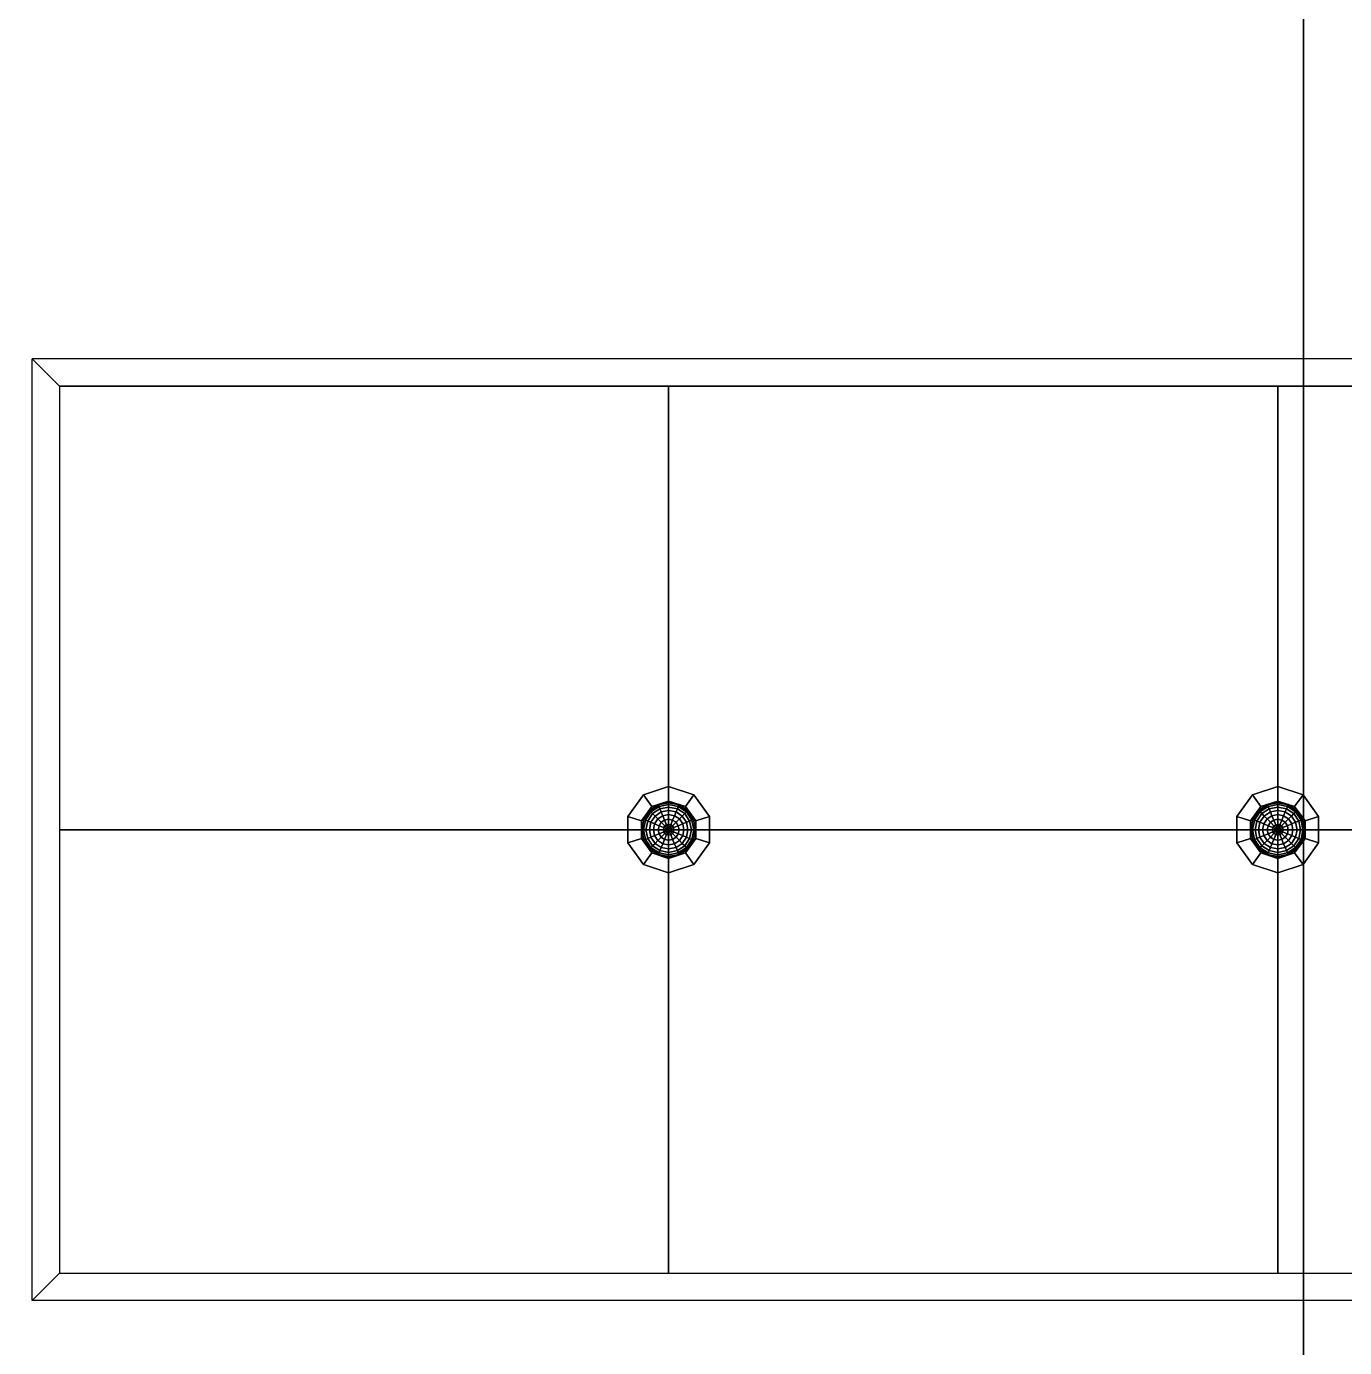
# Model space of a CAD drawing. Header units: millimetres. Extents: x 116.8 to 135.8, y -35.1 to -13.1.
# Drawn here: x 126.504 to 128.919, y -31.342 to -28.921 of the extents above; entities that cross this region are included whole.
import ezdxf

# ---------------------------------------------------------------- set-up
doc = ezdxf.new("R2010")
doc.units = ezdxf.units.MM
for name, color, linetype in [('CONTROSOFFITTO', 41, 'CONTINUOUS'), ('CROMATO', 251, 'CONTINUOUS'), ('LAMPADA', 2, 'CONTINUOUS'), ('PAVIMENTO', 253, 'CONTINUOUS'), ('PAVIMENTO_TERRAZZA', 7, 'CONTINUOUS'), ('SOFFITTO', 41, 'CONTINUOUS')]:
    doc.layers.add(name, color=color, linetype=linetype)

msp = doc.modelspace()

# ---------------------------------------------------------------- linework, layer by layer
at = {"layer": 'CONTROSOFFITTO'}
for points in [[(126.514504, -29.530241, 2.7), (126.564504, -29.580241, 2.6), (131.027595, -29.580241, 2.6), (131.077595, -29.530241, 2.7)], [(126.514504, -29.530241, 2.7), (126.564504, -29.580241, 2.6), (126.564504, -31.205588, 2.6), (126.514504, -31.255588, 2.7)], [(127.680277, -29.580241, 2.6), (126.564504, -29.580241, 2.6), (126.564504, -30.392914, 2.6), (127.680277, -30.392914, 2.6)], [(128.796049, -29.580241, 2.6), (127.680277, -29.580241, 2.6), (127.680277, -30.392914, 2.6), (128.796049, -30.392914, 2.6)], [(129.911822, -29.580241, 2.6), (128.796049, -29.580241, 2.6), (128.796049, -30.392914, 2.6), (129.911822, -30.392914, 2.6)], [(127.680277, -30.392914, 2.6), (126.564504, -30.392914, 2.6), (126.564504, -31.205588, 2.6), (127.680277, -31.205588, 2.6)], [(128.796049, -30.392914, 2.6), (127.680277, -30.392914, 2.6), (127.680277, -31.205588, 2.6), (128.796049, -31.205588, 2.6)], [(129.911822, -30.392914, 2.6), (128.796049, -30.392914, 2.6), (128.796049, -31.205588, 2.6), (129.911822, -31.205588, 2.6)], [(126.514504, -31.255588, 2.7), (126.564504, -31.205588, 2.6), (131.027595, -31.205588, 2.6), (131.077595, -31.255588, 2.7)]]:
    msp.add_3dface(points, dxfattribs=at)
at = {"layer": 'CROMATO'}
for points in [[(127.649398, -30.35043, 2.6), (127.633947, -30.329163, 2.6), (127.605299, -30.368593, 2.6), (127.630299, -30.376716, 2.6)], [(127.630299, -30.376716, 2.575), (127.605299, -30.368593, 2.575), (127.633947, -30.329163, 2.575), (127.649398, -30.35043, 2.575)], [(127.605299, -30.368593, 2.6), (127.633947, -30.329163, 2.6), (127.633947, -30.329163, 2.575), (127.605299, -30.368593, 2.575)], [(127.680299, -30.340389, 2.6), (127.680299, -30.314102, 2.6), (127.633947, -30.329163, 2.6), (127.649398, -30.35043, 2.6)], [(127.649398, -30.35043, 2.575), (127.633947, -30.329163, 2.575), (127.680299, -30.314102, 2.575), (127.680299, -30.340389, 2.575)], [(127.633947, -30.329163, 2.6), (127.680299, -30.314102, 2.6), (127.680299, -30.314102, 2.575), (127.633947, -30.329163, 2.575)], [(127.649398, -30.35043, 2.6), (127.633947, -30.329163, 2.6), (127.633947, -30.329163, 2.575), (127.649398, -30.35043, 2.575)], [(127.633947, -30.329163, 2.6), (127.649398, -30.35043, 2.6), (127.649398, -30.35043, 2.575), (127.633947, -30.329163, 2.575)], [(127.711201, -30.35043, 2.6), (127.726652, -30.329163, 2.6), (127.680299, -30.314102, 2.6), (127.680299, -30.340389, 2.6)], [(127.680299, -30.340389, 2.575), (127.680299, -30.314102, 2.575), (127.726652, -30.329163, 2.575), (127.711201, -30.35043, 2.575)], [(127.680299, -30.314102, 2.6), (127.726652, -30.329163, 2.6), (127.726652, -30.329163, 2.575), (127.680299, -30.314102, 2.575)], [(127.680299, -30.314102, 2.6), (127.680299, -30.340389, 2.6), (127.680299, -30.340389, 2.575), (127.680299, -30.314102, 2.575)], [(127.730299, -30.376716, 2.6), (127.755299, -30.368593, 2.6), (127.726652, -30.329163, 2.6), (127.711201, -30.35043, 2.6)], [(127.711201, -30.35043, 2.575), (127.726652, -30.329163, 2.575), (127.755299, -30.368593, 2.575), (127.730299, -30.376716, 2.575)], [(127.711201, -30.35043, 2.6), (127.726652, -30.329163, 2.6), (127.726652, -30.329163, 2.575), (127.711201, -30.35043, 2.575)], [(127.726652, -30.329163, 2.6), (127.755299, -30.368593, 2.6), (127.755299, -30.368593, 2.575), (127.726652, -30.329163, 2.575)], [(128.76517, -30.35043, 2.6), (128.749719, -30.329163, 2.6), (128.721072, -30.368593, 2.6), (128.746072, -30.376716, 2.6)], [(128.746072, -30.376716, 2.575), (128.721072, -30.368593, 2.575), (128.749719, -30.329163, 2.575), (128.76517, -30.35043, 2.575)], [(128.721072, -30.368593, 2.6), (128.749719, -30.329163, 2.6), (128.749719, -30.329163, 2.575), (128.721072, -30.368593, 2.575)], [(128.796072, -30.340389, 2.6), (128.796072, -30.314102, 2.6), (128.749719, -30.329163, 2.6), (128.76517, -30.35043, 2.6)], [(128.76517, -30.35043, 2.575), (128.749719, -30.329163, 2.575), (128.796072, -30.314102, 2.575), (128.796072, -30.340389, 2.575)], [(128.749719, -30.329163, 2.6), (128.796072, -30.314102, 2.6), (128.796072, -30.314102, 2.575), (128.749719, -30.329163, 2.575)], [(128.749719, -30.329163, 2.6), (128.76517, -30.35043, 2.6), (128.76517, -30.35043, 2.575), (128.749719, -30.329163, 2.575)], [(128.826974, -30.35043, 2.6), (128.842425, -30.329163, 2.6), (128.796072, -30.314102, 2.6), (128.796072, -30.340389, 2.6)], [(128.796072, -30.340389, 2.575), (128.796072, -30.314102, 2.575), (128.842425, -30.329163, 2.575), (128.826974, -30.35043, 2.575)], [(128.796072, -30.314102, 2.6), (128.842425, -30.329163, 2.6), (128.842425, -30.329163, 2.575), (128.796072, -30.314102, 2.575)], [(128.796072, -30.314102, 2.6), (128.796072, -30.340389, 2.6), (128.796072, -30.340389, 2.575), (128.796072, -30.314102, 2.575)], [(128.846072, -30.376716, 2.6), (128.871072, -30.368593, 2.6), (128.842425, -30.329163, 2.6), (128.826974, -30.35043, 2.6)], [(128.826974, -30.35043, 2.575), (128.842425, -30.329163, 2.575), (128.871072, -30.368593, 2.575), (128.846072, -30.376716, 2.575)], [(128.826974, -30.35043, 2.6), (128.842425, -30.329163, 2.6), (128.842425, -30.329163, 2.575), (128.826974, -30.35043, 2.575)], [(128.842425, -30.329163, 2.6), (128.871072, -30.368593, 2.6), (128.871072, -30.368593, 2.575), (128.842425, -30.329163, 2.575)], [(127.649398, -30.35043, 2.575), (127.630299, -30.376716, 2.575), (127.630299, -30.376716, 2.6), (127.649398, -30.35043, 2.6)], [(127.680299, -30.340389, 2.575), (127.649398, -30.35043, 2.575), (127.649398, -30.35043, 2.6), (127.680299, -30.340389, 2.6)], [(127.711201, -30.35043, 2.575), (127.680299, -30.340389, 2.575), (127.680299, -30.340389, 2.6), (127.711201, -30.35043, 2.6)], [(127.730299, -30.376716, 2.575), (127.711201, -30.35043, 2.575), (127.711201, -30.35043, 2.6), (127.730299, -30.376716, 2.6)], [(128.76517, -30.35043, 2.575), (128.746072, -30.376716, 2.575), (128.746072, -30.376716, 2.6), (128.76517, -30.35043, 2.6)], [(128.796072, -30.340389, 2.575), (128.76517, -30.35043, 2.575), (128.76517, -30.35043, 2.6), (128.796072, -30.340389, 2.6)], [(128.826974, -30.35043, 2.575), (128.796072, -30.340389, 2.575), (128.796072, -30.340389, 2.6), (128.826974, -30.35043, 2.6)], [(128.846072, -30.376716, 2.575), (128.826974, -30.35043, 2.575), (128.826974, -30.35043, 2.6), (128.846072, -30.376716, 2.6)], [(127.630299, -30.409208, 2.6), (127.605299, -30.417331, 2.6), (127.605299, -30.368593, 2.6), (127.630299, -30.376716, 2.6)], [(127.630299, -30.376716, 2.575), (127.605299, -30.368593, 2.575), (127.605299, -30.417331, 2.575), (127.630299, -30.409208, 2.575)], [(127.630299, -30.376716, 2.6), (127.605299, -30.368593, 2.6), (127.605299, -30.368593, 2.575), (127.630299, -30.376716, 2.575)], [(127.605299, -30.368593, 2.6), (127.605299, -30.417331, 2.6), (127.605299, -30.417331, 2.575), (127.605299, -30.368593, 2.575)], [(127.630299, -30.409208, 2.575), (127.630299, -30.376716, 2.575), (127.630299, -30.376716, 2.6), (127.630299, -30.409208, 2.6)], [(127.730299, -30.409208, 2.6), (127.755299, -30.417331, 2.6), (127.755299, -30.368593, 2.6), (127.730299, -30.376716, 2.6)], [(127.730299, -30.376716, 2.575), (127.755299, -30.368593, 2.575), (127.755299, -30.417331, 2.575), (127.730299, -30.409208, 2.575)], [(127.755299, -30.368593, 2.6), (127.730299, -30.376716, 2.6), (127.730299, -30.376716, 2.575), (127.755299, -30.368593, 2.575)], [(127.730299, -30.409208, 2.575), (127.730299, -30.376716, 2.575), (127.730299, -30.376716, 2.6), (127.730299, -30.409208, 2.6)], [(127.755299, -30.368593, 2.6), (127.755299, -30.417331, 2.6), (127.755299, -30.417331, 2.575), (127.755299, -30.368593, 2.575)], [(128.746072, -30.409208, 2.6), (128.721072, -30.417331, 2.6), (128.721072, -30.368593, 2.6), (128.746072, -30.376716, 2.6)], [(128.746072, -30.376716, 2.575), (128.721072, -30.368593, 2.575), (128.721072, -30.417331, 2.575), (128.746072, -30.409208, 2.575)], [(128.746072, -30.376716, 2.6), (128.721072, -30.368593, 2.6), (128.721072, -30.368593, 2.575), (128.746072, -30.376716, 2.575)], [(128.721072, -30.368593, 2.6), (128.721072, -30.417331, 2.6), (128.721072, -30.417331, 2.575), (128.721072, -30.368593, 2.575)], [(128.746072, -30.409208, 2.575), (128.746072, -30.376716, 2.575), (128.746072, -30.376716, 2.6), (128.746072, -30.409208, 2.6)], [(128.846072, -30.409208, 2.6), (128.871072, -30.417331, 2.6), (128.871072, -30.368593, 2.6), (128.846072, -30.376716, 2.6)], [(128.846072, -30.376716, 2.575), (128.871072, -30.368593, 2.575), (128.871072, -30.417331, 2.575), (128.846072, -30.409208, 2.575)], [(128.871072, -30.368593, 2.6), (128.846072, -30.376716, 2.6), (128.846072, -30.376716, 2.575), (128.871072, -30.368593, 2.575)], [(128.846072, -30.409208, 2.575), (128.846072, -30.376716, 2.575), (128.846072, -30.376716, 2.6), (128.846072, -30.409208, 2.6)], [(128.871072, -30.368593, 2.6), (128.871072, -30.417331, 2.6), (128.871072, -30.417331, 2.575), (128.871072, -30.368593, 2.575)], [(127.649398, -30.435495, 2.6), (127.633947, -30.456761, 2.6), (127.605299, -30.417331, 2.6), (127.630299, -30.409208, 2.6)], [(127.630299, -30.409208, 2.575), (127.605299, -30.417331, 2.575), (127.633947, -30.456761, 2.575), (127.649398, -30.435495, 2.575)], [(127.630299, -30.409208, 2.6), (127.605299, -30.417331, 2.6), (127.605299, -30.417331, 2.575), (127.630299, -30.409208, 2.575)], [(127.605299, -30.417331, 2.6), (127.633947, -30.456761, 2.6), (127.633947, -30.456761, 2.575), (127.605299, -30.417331, 2.575)], [(127.649398, -30.435495, 2.575), (127.630299, -30.409208, 2.575), (127.630299, -30.409208, 2.6), (127.649398, -30.435495, 2.6)], [(127.730299, -30.409208, 2.6), (127.755299, -30.417331, 2.6), (127.726652, -30.456761, 2.6), (127.711201, -30.435495, 2.6)], [(127.711201, -30.435495, 2.575), (127.726652, -30.456761, 2.575), (127.755299, -30.417331, 2.575), (127.730299, -30.409208, 2.575)], [(127.730299, -30.409208, 2.575), (127.711201, -30.435495, 2.575), (127.711201, -30.435495, 2.6), (127.730299, -30.409208, 2.6)], [(127.726652, -30.456761, 2.6), (127.755299, -30.417331, 2.6), (127.755299, -30.417331, 2.575), (127.726652, -30.456761, 2.575)], [(127.755299, -30.417331, 2.6), (127.730299, -30.409208, 2.6), (127.730299, -30.409208, 2.575), (127.755299, -30.417331, 2.575)], [(128.76517, -30.435495, 2.6), (128.749719, -30.456761, 2.6), (128.721072, -30.417331, 2.6), (128.746072, -30.409208, 2.6)], [(128.746072, -30.409208, 2.575), (128.721072, -30.417331, 2.575), (128.749719, -30.456761, 2.575), (128.76517, -30.435495, 2.575)], [(128.746072, -30.409208, 2.6), (128.721072, -30.417331, 2.6), (128.721072, -30.417331, 2.575), (128.746072, -30.409208, 2.575)], [(128.721072, -30.417331, 2.6), (128.749719, -30.456761, 2.6), (128.749719, -30.456761, 2.575), (128.721072, -30.417331, 2.575)], [(128.76517, -30.435495, 2.575), (128.746072, -30.409208, 2.575), (128.746072, -30.409208, 2.6), (128.76517, -30.435495, 2.6)], [(128.846072, -30.409208, 2.6), (128.871072, -30.417331, 2.6), (128.842425, -30.456761, 2.6), (128.826974, -30.435495, 2.6)], [(128.826974, -30.435495, 2.575), (128.842425, -30.456761, 2.575), (128.871072, -30.417331, 2.575), (128.846072, -30.409208, 2.575)], [(128.846072, -30.409208, 2.575), (128.826974, -30.435495, 2.575), (128.826974, -30.435495, 2.6), (128.846072, -30.409208, 2.6)], [(128.842425, -30.456761, 2.6), (128.871072, -30.417331, 2.6), (128.871072, -30.417331, 2.575), (128.842425, -30.456761, 2.575)], [(128.871072, -30.417331, 2.6), (128.846072, -30.409208, 2.6), (128.846072, -30.409208, 2.575), (128.871072, -30.417331, 2.575)], [(127.633947, -30.456761, 2.6), (127.649398, -30.435495, 2.6), (127.649398, -30.435495, 2.575), (127.633947, -30.456761, 2.575)], [(127.680299, -30.445535, 2.6), (127.680299, -30.471822, 2.6), (127.633947, -30.456761, 2.6), (127.649398, -30.435495, 2.6)], [(127.649398, -30.435495, 2.575), (127.633947, -30.456761, 2.575), (127.680299, -30.471822, 2.575), (127.680299, -30.445535, 2.575)], [(127.649398, -30.435495, 2.6), (127.633947, -30.456761, 2.6), (127.633947, -30.456761, 2.575), (127.649398, -30.435495, 2.575)], [(127.680299, -30.445535, 2.575), (127.649398, -30.435495, 2.575), (127.649398, -30.435495, 2.6), (127.680299, -30.445535, 2.6)], [(127.711201, -30.435495, 2.6), (127.726652, -30.456761, 2.6), (127.680299, -30.471822, 2.6), (127.680299, -30.445535, 2.6)], [(127.680299, -30.445535, 2.575), (127.680299, -30.471822, 2.575), (127.726652, -30.456761, 2.575), (127.711201, -30.435495, 2.575)], [(127.711201, -30.435495, 2.575), (127.680299, -30.445535, 2.575), (127.680299, -30.445535, 2.6), (127.711201, -30.435495, 2.6)], [(127.680299, -30.471822, 2.6), (127.680299, -30.445535, 2.6), (127.680299, -30.445535, 2.575), (127.680299, -30.471822, 2.575)], [(127.680299, -30.445535, 2.6), (127.680299, -30.471822, 2.6), (127.680299, -30.471822, 2.575), (127.680299, -30.445535, 2.575)], [(127.711201, -30.435495, 2.6), (127.726652, -30.456761, 2.6), (127.726652, -30.456761, 2.575), (127.711201, -30.435495, 2.575)], [(128.796072, -30.445535, 2.6), (128.796072, -30.471822, 2.6), (128.749719, -30.456761, 2.6), (128.76517, -30.435495, 2.6)], [(128.76517, -30.435495, 2.575), (128.749719, -30.456761, 2.575), (128.796072, -30.471822, 2.575), (128.796072, -30.445535, 2.575)], [(128.76517, -30.435495, 2.6), (128.749719, -30.456761, 2.6), (128.749719, -30.456761, 2.575), (128.76517, -30.435495, 2.575)], [(128.796072, -30.445535, 2.575), (128.76517, -30.435495, 2.575), (128.76517, -30.435495, 2.6), (128.796072, -30.445535, 2.6)], [(128.826974, -30.435495, 2.6), (128.842425, -30.456761, 2.6), (128.796072, -30.471822, 2.6), (128.796072, -30.445535, 2.6)], [(128.796072, -30.445535, 2.575), (128.796072, -30.471822, 2.575), (128.842425, -30.456761, 2.575), (128.826974, -30.435495, 2.575)], [(128.826974, -30.435495, 2.575), (128.796072, -30.445535, 2.575), (128.796072, -30.445535, 2.6), (128.826974, -30.435495, 2.6)], [(128.796072, -30.445535, 2.6), (128.796072, -30.471822, 2.6), (128.796072, -30.471822, 2.575), (128.796072, -30.445535, 2.575)], [(128.826974, -30.435495, 2.6), (128.842425, -30.456761, 2.6), (128.842425, -30.456761, 2.575), (128.826974, -30.435495, 2.575)], [(127.633947, -30.456761, 2.6), (127.680299, -30.471822, 2.6), (127.680299, -30.471822, 2.575), (127.633947, -30.456761, 2.575)], [(127.680299, -30.471822, 2.6), (127.726652, -30.456761, 2.6), (127.726652, -30.456761, 2.575), (127.680299, -30.471822, 2.575)], [(128.749719, -30.456761, 2.6), (128.796072, -30.471822, 2.6), (128.796072, -30.471822, 2.575), (128.749719, -30.456761, 2.575)], [(128.796072, -30.471822, 2.6), (128.842425, -30.456761, 2.6), (128.842425, -30.456761, 2.575), (128.796072, -30.471822, 2.575)]]:
    msp.add_3dface(points, dxfattribs=at)
at = {"layer": 'LAMPADA'}
for points in [[(127.634993, -30.374196, 2.565246), (127.645623, -30.358286, 2.565246), (127.644944, -30.357607, 2.575), (127.634105, -30.373828, 2.575)], [(127.637622, -30.375284, 2.555866), (127.647635, -30.360298, 2.555866), (127.645623, -30.358286, 2.565246), (127.634993, -30.374196, 2.565246)], [(127.645623, -30.358286, 2.565246), (127.661533, -30.347656, 2.565246), (127.661165, -30.346768, 2.575), (127.644944, -30.357607, 2.575)], [(127.647635, -30.360298, 2.555866), (127.662622, -30.350284, 2.555866), (127.661533, -30.347656, 2.565246), (127.645623, -30.358286, 2.565246)], [(127.650902, -30.363565, 2.547222), (127.66439, -30.354553, 2.547222), (127.662622, -30.350284, 2.555866), (127.647635, -30.360298, 2.555866)], [(127.655299, -30.367962, 2.539645), (127.666769, -30.360298, 2.539645), (127.66439, -30.354553, 2.547222), (127.650902, -30.363565, 2.547222)], [(127.661533, -30.347656, 2.565246), (127.680299, -30.343923, 2.565246), (127.680299, -30.342962, 2.575), (127.661165, -30.346768, 2.575)], [(127.662622, -30.350284, 2.555866), (127.680299, -30.346768, 2.555866), (127.680299, -30.343923, 2.565246), (127.661533, -30.347656, 2.565246)], [(127.66439, -30.354553, 2.547222), (127.680299, -30.351389, 2.547222), (127.680299, -30.346768, 2.555866), (127.662622, -30.350284, 2.555866)], [(127.666769, -30.360298, 2.539645), (127.680299, -30.357607, 2.539645), (127.680299, -30.351389, 2.547222), (127.66439, -30.354553, 2.547222)], [(127.669669, -30.367298, 2.533427), (127.680299, -30.365184, 2.533427), (127.680299, -30.357607, 2.539645), (127.666769, -30.360298, 2.539645)], [(127.680299, -30.343923, 2.565246), (127.699066, -30.347656, 2.565246), (127.699433, -30.346768, 2.575), (127.680299, -30.342962, 2.575)], [(127.680299, -30.346768, 2.555866), (127.697977, -30.350284, 2.555866), (127.699066, -30.347656, 2.565246), (127.680299, -30.343923, 2.565246)], [(127.680299, -30.351389, 2.547222), (127.696209, -30.354553, 2.547222), (127.697977, -30.350284, 2.555866), (127.680299, -30.346768, 2.555866)], [(127.680299, -30.357607, 2.539645), (127.693829, -30.360298, 2.539645), (127.696209, -30.354553, 2.547222), (127.680299, -30.351389, 2.547222)], [(127.680299, -30.365184, 2.533427), (127.69093, -30.367298, 2.533427), (127.693829, -30.360298, 2.539645), (127.680299, -30.357607, 2.539645)], [(127.693829, -30.360298, 2.539645), (127.705299, -30.367962, 2.539645), (127.709696, -30.363565, 2.547222), (127.696209, -30.354553, 2.547222)], [(127.696209, -30.354553, 2.547222), (127.709696, -30.363565, 2.547222), (127.712963, -30.360298, 2.555866), (127.697977, -30.350284, 2.555866)], [(127.697977, -30.350284, 2.555866), (127.712963, -30.360298, 2.555866), (127.714975, -30.358286, 2.565246), (127.699066, -30.347656, 2.565246)], [(127.699066, -30.347656, 2.565246), (127.714975, -30.358286, 2.565246), (127.715655, -30.357607, 2.575), (127.699433, -30.346768, 2.575)], [(127.712963, -30.360298, 2.555866), (127.722977, -30.375284, 2.555866), (127.725606, -30.374196, 2.565246), (127.714975, -30.358286, 2.565246)], [(127.714975, -30.358286, 2.565246), (127.725606, -30.374196, 2.565246), (127.726493, -30.373828, 2.575), (127.715655, -30.357607, 2.575)], [(128.750766, -30.374196, 2.565246), (128.761396, -30.358286, 2.565246), (128.760717, -30.357607, 2.575), (128.749878, -30.373828, 2.575)], [(128.753394, -30.375284, 2.555866), (128.763408, -30.360298, 2.555866), (128.761396, -30.358286, 2.565246), (128.750766, -30.374196, 2.565246)], [(128.761396, -30.358286, 2.565246), (128.777305, -30.347656, 2.565246), (128.776938, -30.346768, 2.575), (128.760717, -30.357607, 2.575)], [(128.763408, -30.360298, 2.555866), (128.778394, -30.350284, 2.555866), (128.777305, -30.347656, 2.565246), (128.761396, -30.358286, 2.565246)], [(128.766675, -30.363565, 2.547222), (128.780162, -30.354553, 2.547222), (128.778394, -30.350284, 2.555866), (128.763408, -30.360298, 2.555866)], [(128.771072, -30.367962, 2.539645), (128.782542, -30.360298, 2.539645), (128.780162, -30.354553, 2.547222), (128.766675, -30.363565, 2.547222)], [(128.777305, -30.347656, 2.565246), (128.796072, -30.343923, 2.565246), (128.796072, -30.342962, 2.575), (128.776938, -30.346768, 2.575)], [(128.778394, -30.350284, 2.555866), (128.796072, -30.346768, 2.555866), (128.796072, -30.343923, 2.565246), (128.777305, -30.347656, 2.565246)], [(128.780162, -30.354553, 2.547222), (128.796072, -30.351389, 2.547222), (128.796072, -30.346768, 2.555866), (128.778394, -30.350284, 2.555866)], [(128.782542, -30.360298, 2.539645), (128.796072, -30.357607, 2.539645), (128.796072, -30.351389, 2.547222), (128.780162, -30.354553, 2.547222)], [(128.785442, -30.367298, 2.533427), (128.796072, -30.365184, 2.533427), (128.796072, -30.357607, 2.539645), (128.782542, -30.360298, 2.539645)], [(128.796072, -30.343923, 2.565246), (128.814838, -30.347656, 2.565246), (128.815206, -30.346768, 2.575), (128.796072, -30.342962, 2.575)], [(128.796072, -30.346768, 2.555866), (128.81375, -30.350284, 2.555866), (128.814838, -30.347656, 2.565246), (128.796072, -30.343923, 2.565246)], [(128.796072, -30.351389, 2.547222), (128.811981, -30.354553, 2.547222), (128.81375, -30.350284, 2.555866), (128.796072, -30.346768, 2.555866)], [(128.796072, -30.357607, 2.539645), (128.809602, -30.360298, 2.539645), (128.811981, -30.354553, 2.547222), (128.796072, -30.351389, 2.547222)], [(128.796072, -30.365184, 2.533427), (128.806702, -30.367298, 2.533427), (128.809602, -30.360298, 2.539645), (128.796072, -30.357607, 2.539645)], [(128.809602, -30.360298, 2.539645), (128.821072, -30.367962, 2.539645), (128.825469, -30.363565, 2.547222), (128.811981, -30.354553, 2.547222)], [(128.811981, -30.354553, 2.547222), (128.825469, -30.363565, 2.547222), (128.828736, -30.360298, 2.555866), (128.81375, -30.350284, 2.555866)], [(128.81375, -30.350284, 2.555866), (128.828736, -30.360298, 2.555866), (128.830748, -30.358286, 2.565246), (128.814838, -30.347656, 2.565246)], [(128.814838, -30.347656, 2.565246), (128.830748, -30.358286, 2.565246), (128.831427, -30.357607, 2.575), (128.815206, -30.346768, 2.575)], [(128.828736, -30.360298, 2.555866), (128.83875, -30.375284, 2.555866), (128.841378, -30.374196, 2.565246), (128.830748, -30.358286, 2.565246)], [(128.830748, -30.358286, 2.565246), (128.841378, -30.374196, 2.565246), (128.842266, -30.373828, 2.575), (128.831427, -30.357607, 2.575)], [(127.63126, -30.392962, 2.565246), (127.634993, -30.374196, 2.565246), (127.634105, -30.373828, 2.575), (127.630299, -30.392962, 2.575)], [(127.634105, -30.392962, 2.555866), (127.637622, -30.375284, 2.555866), (127.634993, -30.374196, 2.565246), (127.63126, -30.392962, 2.565246)], [(127.638726, -30.392962, 2.547222), (127.64189, -30.377053, 2.547222), (127.637622, -30.375284, 2.555866), (127.634105, -30.392962, 2.555866)], [(127.64189, -30.377053, 2.547222), (127.650902, -30.363565, 2.547222), (127.647635, -30.360298, 2.555866), (127.637622, -30.375284, 2.555866)], [(127.644944, -30.392962, 2.539645), (127.647635, -30.379432, 2.539645), (127.64189, -30.377053, 2.547222), (127.638726, -30.392962, 2.547222)], [(127.647635, -30.379432, 2.539645), (127.655299, -30.367962, 2.539645), (127.650902, -30.363565, 2.547222), (127.64189, -30.377053, 2.547222)], [(127.652521, -30.392962, 2.533427), (127.654635, -30.382332, 2.533427), (127.647635, -30.379432, 2.539645), (127.644944, -30.392962, 2.539645)], [(127.654635, -30.382332, 2.533427), (127.660657, -30.37332, 2.533427), (127.655299, -30.367962, 2.539645), (127.647635, -30.379432, 2.539645)], [(127.661165, -30.392962, 2.528806), (127.662622, -30.38564, 2.528806), (127.654635, -30.382332, 2.533427), (127.652521, -30.392962, 2.533427)], [(127.662622, -30.38564, 2.528806), (127.666769, -30.379432, 2.528806), (127.660657, -30.37332, 2.533427), (127.654635, -30.382332, 2.533427)], [(127.660657, -30.37332, 2.533427), (127.669669, -30.367298, 2.533427), (127.666769, -30.360298, 2.539645), (127.655299, -30.367962, 2.539645)], [(127.666769, -30.379432, 2.528806), (127.672977, -30.375284, 2.528806), (127.669669, -30.367298, 2.533427), (127.660657, -30.37332, 2.533427)], [(127.671287, -30.389229, 2.525961), (127.673402, -30.386065, 2.525961), (127.666769, -30.379432, 2.528806), (127.662622, -30.38564, 2.528806)], [(127.673402, -30.386065, 2.525961), (127.676566, -30.38395, 2.525961), (127.672977, -30.375284, 2.528806), (127.666769, -30.379432, 2.528806)], [(127.672977, -30.375284, 2.528806), (127.680299, -30.373828, 2.528806), (127.680299, -30.365184, 2.533427), (127.669669, -30.367298, 2.533427)], [(127.676566, -30.38395, 2.525961), (127.680299, -30.383208, 2.525961), (127.680299, -30.373828, 2.528806), (127.672977, -30.375284, 2.528806)], [(127.680299, -30.392962, 2.525), (127.680299, -30.392962, 2.525), (127.676566, -30.38395, 2.525961), (127.673402, -30.386065, 2.525961)], [(127.680299, -30.392962, 2.525), (127.680299, -30.392962, 2.525), (127.680299, -30.383208, 2.525961), (127.676566, -30.38395, 2.525961)], [(127.680299, -30.373828, 2.528806), (127.687622, -30.375284, 2.528806), (127.69093, -30.367298, 2.533427), (127.680299, -30.365184, 2.533427)], [(127.680299, -30.383208, 2.525961), (127.684032, -30.38395, 2.525961), (127.687622, -30.375284, 2.528806), (127.680299, -30.373828, 2.528806)], [(127.680299, -30.392962, 2.525), (127.680299, -30.392962, 2.525), (127.684032, -30.38395, 2.525961), (127.680299, -30.383208, 2.525961)], [(127.680299, -30.392962, 2.525), (127.680299, -30.392962, 2.525), (127.687197, -30.386065, 2.525961), (127.684032, -30.38395, 2.525961)], [(127.684032, -30.38395, 2.525961), (127.687197, -30.386065, 2.525961), (127.693829, -30.379432, 2.528806), (127.687622, -30.375284, 2.528806)], [(127.687197, -30.386065, 2.525961), (127.689311, -30.389229, 2.525961), (127.697977, -30.38564, 2.528806), (127.693829, -30.379432, 2.528806)], [(127.687622, -30.375284, 2.528806), (127.693829, -30.379432, 2.528806), (127.699942, -30.37332, 2.533427), (127.69093, -30.367298, 2.533427)], [(127.69093, -30.367298, 2.533427), (127.699942, -30.37332, 2.533427), (127.705299, -30.367962, 2.539645), (127.693829, -30.360298, 2.539645)], [(127.693829, -30.379432, 2.528806), (127.697977, -30.38564, 2.528806), (127.705963, -30.382332, 2.533427), (127.699942, -30.37332, 2.533427)], [(127.697977, -30.38564, 2.528806), (127.699433, -30.392962, 2.528806), (127.708078, -30.392962, 2.533427), (127.705963, -30.382332, 2.533427)], [(127.699942, -30.37332, 2.533427), (127.705963, -30.382332, 2.533427), (127.712963, -30.379432, 2.539645), (127.705299, -30.367962, 2.539645)], [(127.705299, -30.367962, 2.539645), (127.712963, -30.379432, 2.539645), (127.718708, -30.377053, 2.547222), (127.709696, -30.363565, 2.547222)], [(127.705963, -30.382332, 2.533427), (127.708078, -30.392962, 2.533427), (127.715655, -30.392962, 2.539645), (127.712963, -30.379432, 2.539645)], [(127.709696, -30.363565, 2.547222), (127.718708, -30.377053, 2.547222), (127.722977, -30.375284, 2.555866), (127.712963, -30.360298, 2.555866)], [(127.712963, -30.379432, 2.539645), (127.715655, -30.392962, 2.539645), (127.721873, -30.392962, 2.547222), (127.718708, -30.377053, 2.547222)], [(127.718708, -30.377053, 2.547222), (127.721873, -30.392962, 2.547222), (127.726493, -30.392962, 2.555866), (127.722977, -30.375284, 2.555866)], [(127.722977, -30.375284, 2.555866), (127.726493, -30.392962, 2.555866), (127.729339, -30.392962, 2.565246), (127.725606, -30.374196, 2.565246)], [(127.725606, -30.374196, 2.565246), (127.729339, -30.392962, 2.565246), (127.730299, -30.392962, 2.575), (127.726493, -30.373828, 2.575)], [(128.747033, -30.392962, 2.565246), (128.750766, -30.374196, 2.565246), (128.749878, -30.373828, 2.575), (128.746072, -30.392962, 2.575)], [(128.749878, -30.392962, 2.555866), (128.753394, -30.375284, 2.555866), (128.750766, -30.374196, 2.565246), (128.747033, -30.392962, 2.565246)], [(128.754498, -30.392962, 2.547222), (128.757663, -30.377053, 2.547222), (128.753394, -30.375284, 2.555866), (128.749878, -30.392962, 2.555866)], [(128.757663, -30.377053, 2.547222), (128.766675, -30.363565, 2.547222), (128.763408, -30.360298, 2.555866), (128.753394, -30.375284, 2.555866)], [(128.760717, -30.392962, 2.539645), (128.763408, -30.379432, 2.539645), (128.757663, -30.377053, 2.547222), (128.754498, -30.392962, 2.547222)], [(128.763408, -30.379432, 2.539645), (128.771072, -30.367962, 2.539645), (128.766675, -30.363565, 2.547222), (128.757663, -30.377053, 2.547222)], [(128.768293, -30.392962, 2.533427), (128.770408, -30.382332, 2.533427), (128.763408, -30.379432, 2.539645), (128.760717, -30.392962, 2.539645)], [(128.770408, -30.382332, 2.533427), (128.77643, -30.37332, 2.533427), (128.771072, -30.367962, 2.539645), (128.763408, -30.379432, 2.539645)], [(128.776938, -30.392962, 2.528806), (128.778394, -30.38564, 2.528806), (128.770408, -30.382332, 2.533427), (128.768293, -30.392962, 2.533427)], [(128.778394, -30.38564, 2.528806), (128.782542, -30.379432, 2.528806), (128.77643, -30.37332, 2.533427), (128.770408, -30.382332, 2.533427)], [(128.77643, -30.37332, 2.533427), (128.785442, -30.367298, 2.533427), (128.782542, -30.360298, 2.539645), (128.771072, -30.367962, 2.539645)], [(128.782542, -30.379432, 2.528806), (128.78875, -30.375284, 2.528806), (128.785442, -30.367298, 2.533427), (128.77643, -30.37332, 2.533427)], [(128.78706, -30.389229, 2.525961), (128.789174, -30.386065, 2.525961), (128.782542, -30.379432, 2.528806), (128.778394, -30.38564, 2.528806)], [(128.789174, -30.386065, 2.525961), (128.792339, -30.38395, 2.525961), (128.78875, -30.375284, 2.528806), (128.782542, -30.379432, 2.528806)], [(128.78875, -30.375284, 2.528806), (128.796072, -30.373828, 2.528806), (128.796072, -30.365184, 2.533427), (128.785442, -30.367298, 2.533427)], [(128.792339, -30.38395, 2.525961), (128.796072, -30.383208, 2.525961), (128.796072, -30.373828, 2.528806), (128.78875, -30.375284, 2.528806)], [(128.796072, -30.392962, 2.525), (128.796072, -30.392962, 2.525), (128.792339, -30.38395, 2.525961), (128.789174, -30.386065, 2.525961)], [(128.796072, -30.392962, 2.525), (128.796072, -30.392962, 2.525), (128.796072, -30.383208, 2.525961), (128.792339, -30.38395, 2.525961)], [(128.796072, -30.373828, 2.528806), (128.803394, -30.375284, 2.528806), (128.806702, -30.367298, 2.533427), (128.796072, -30.365184, 2.533427)], [(128.796072, -30.383208, 2.525961), (128.799805, -30.38395, 2.525961), (128.803394, -30.375284, 2.528806), (128.796072, -30.373828, 2.528806)], [(128.796072, -30.392962, 2.525), (128.796072, -30.392962, 2.525), (128.799805, -30.38395, 2.525961), (128.796072, -30.383208, 2.525961)], [(128.796072, -30.392962, 2.525), (128.796072, -30.392962, 2.525), (128.802969, -30.386065, 2.525961), (128.799805, -30.38395, 2.525961)], [(128.799805, -30.38395, 2.525961), (128.802969, -30.386065, 2.525961), (128.809602, -30.379432, 2.528806), (128.803394, -30.375284, 2.528806)], [(128.802969, -30.386065, 2.525961), (128.805084, -30.389229, 2.525961), (128.81375, -30.38564, 2.528806), (128.809602, -30.379432, 2.528806)], [(128.803394, -30.375284, 2.528806), (128.809602, -30.379432, 2.528806), (128.815714, -30.37332, 2.533427), (128.806702, -30.367298, 2.533427)], [(128.806702, -30.367298, 2.533427), (128.815714, -30.37332, 2.533427), (128.821072, -30.367962, 2.539645), (128.809602, -30.360298, 2.539645)], [(128.809602, -30.379432, 2.528806), (128.81375, -30.38564, 2.528806), (128.821736, -30.382332, 2.533427), (128.815714, -30.37332, 2.533427)], [(128.81375, -30.38564, 2.528806), (128.815206, -30.392962, 2.528806), (128.82385, -30.392962, 2.533427), (128.821736, -30.382332, 2.533427)], [(128.815714, -30.37332, 2.533427), (128.821736, -30.382332, 2.533427), (128.828736, -30.379432, 2.539645), (128.821072, -30.367962, 2.539645)], [(128.821072, -30.367962, 2.539645), (128.828736, -30.379432, 2.539645), (128.834481, -30.377053, 2.547222), (128.825469, -30.363565, 2.547222)], [(128.821736, -30.382332, 2.533427), (128.82385, -30.392962, 2.533427), (128.831427, -30.392962, 2.539645), (128.828736, -30.379432, 2.539645)], [(128.825469, -30.363565, 2.547222), (128.834481, -30.377053, 2.547222), (128.83875, -30.375284, 2.555866), (128.828736, -30.360298, 2.555866)], [(128.828736, -30.379432, 2.539645), (128.831427, -30.392962, 2.539645), (128.837645, -30.392962, 2.547222), (128.834481, -30.377053, 2.547222)], [(128.834481, -30.377053, 2.547222), (128.837645, -30.392962, 2.547222), (128.842266, -30.392962, 2.555866), (128.83875, -30.375284, 2.555866)], [(128.83875, -30.375284, 2.555866), (128.842266, -30.392962, 2.555866), (128.845111, -30.392962, 2.565246), (128.841378, -30.374196, 2.565246)], [(128.841378, -30.374196, 2.565246), (128.845111, -30.392962, 2.565246), (128.846072, -30.392962, 2.575), (128.842266, -30.373828, 2.575)], [(127.634993, -30.411729, 2.565246), (127.63126, -30.392962, 2.565246), (127.630299, -30.392962, 2.575), (127.634105, -30.412096, 2.575)], [(127.637622, -30.41064, 2.555866), (127.634105, -30.392962, 2.555866), (127.63126, -30.392962, 2.565246), (127.634993, -30.411729, 2.565246)], [(127.64189, -30.408872, 2.547222), (127.638726, -30.392962, 2.547222), (127.634105, -30.392962, 2.555866), (127.637622, -30.41064, 2.555866)], [(127.647635, -30.406492, 2.539645), (127.644944, -30.392962, 2.539645), (127.638726, -30.392962, 2.547222), (127.64189, -30.408872, 2.547222)], [(127.655299, -30.417962, 2.539645), (127.647635, -30.406492, 2.539645), (127.64189, -30.408872, 2.547222), (127.650902, -30.422359, 2.547222)], [(127.654635, -30.403593, 2.533427), (127.652521, -30.392962, 2.533427), (127.644944, -30.392962, 2.539645), (127.647635, -30.406492, 2.539645)], [(127.660657, -30.412604, 2.533427), (127.654635, -30.403593, 2.533427), (127.647635, -30.406492, 2.539645), (127.655299, -30.417962, 2.539645)], [(127.662622, -30.400284, 2.528806), (127.661165, -30.392962, 2.528806), (127.652521, -30.392962, 2.533427), (127.654635, -30.403593, 2.533427)], [(127.666769, -30.406492, 2.528806), (127.662622, -30.400284, 2.528806), (127.654635, -30.403593, 2.533427), (127.660657, -30.412604, 2.533427)], [(127.672977, -30.41064, 2.528806), (127.666769, -30.406492, 2.528806), (127.660657, -30.412604, 2.533427), (127.669669, -30.418626, 2.533427)], [(127.670545, -30.392962, 2.525961), (127.671287, -30.389229, 2.525961), (127.662622, -30.38564, 2.528806), (127.661165, -30.392962, 2.528806)], [(127.671287, -30.396695, 2.525961), (127.670545, -30.392962, 2.525961), (127.661165, -30.392962, 2.528806), (127.662622, -30.400284, 2.528806)], [(127.673402, -30.39986, 2.525961), (127.671287, -30.396695, 2.525961), (127.662622, -30.400284, 2.528806), (127.666769, -30.406492, 2.528806)], [(127.676566, -30.401974, 2.525961), (127.673402, -30.39986, 2.525961), (127.666769, -30.406492, 2.528806), (127.672977, -30.41064, 2.528806)], [(127.680299, -30.392962, 2.525), (127.680299, -30.392962, 2.525), (127.671287, -30.389229, 2.525961), (127.670545, -30.392962, 2.525961)], [(127.680299, -30.392962, 2.525), (127.680299, -30.392962, 2.525), (127.670545, -30.392962, 2.525961), (127.671287, -30.396695, 2.525961)], [(127.680299, -30.392962, 2.525), (127.680299, -30.392962, 2.525), (127.673402, -30.386065, 2.525961), (127.671287, -30.389229, 2.525961)], [(127.680299, -30.392962, 2.525), (127.680299, -30.392962, 2.525), (127.671287, -30.396695, 2.525961), (127.673402, -30.39986, 2.525961)], [(127.680299, -30.402717, 2.525961), (127.676566, -30.401974, 2.525961), (127.672977, -30.41064, 2.528806), (127.680299, -30.412096, 2.528806)], [(127.680299, -30.392962, 2.525), (127.680299, -30.392962, 2.525), (127.673402, -30.39986, 2.525961), (127.676566, -30.401974, 2.525961)], [(127.680299, -30.392962, 2.525), (127.680299, -30.392962, 2.525), (127.676566, -30.401974, 2.525961), (127.680299, -30.402717, 2.525961)], [(127.680299, -30.392962, 2.525), (127.680299, -30.392962, 2.525), (127.689311, -30.389229, 2.525961), (127.687197, -30.386065, 2.525961)], [(127.680299, -30.392962, 2.525), (127.680299, -30.392962, 2.525), (127.690054, -30.392962, 2.525961), (127.689311, -30.389229, 2.525961)], [(127.680299, -30.392962, 2.525), (127.680299, -30.392962, 2.525), (127.689311, -30.396695, 2.525961), (127.690054, -30.392962, 2.525961)], [(127.680299, -30.392962, 2.525), (127.680299, -30.392962, 2.525), (127.687197, -30.39986, 2.525961), (127.689311, -30.396695, 2.525961)], [(127.680299, -30.392962, 2.525), (127.680299, -30.392962, 2.525), (127.684032, -30.401974, 2.525961), (127.687197, -30.39986, 2.525961)], [(127.680299, -30.392962, 2.525), (127.680299, -30.392962, 2.525), (127.680299, -30.402717, 2.525961), (127.684032, -30.401974, 2.525961)], [(127.684032, -30.401974, 2.525961), (127.680299, -30.402717, 2.525961), (127.680299, -30.412096, 2.528806), (127.687622, -30.41064, 2.528806)], [(127.687197, -30.39986, 2.525961), (127.684032, -30.401974, 2.525961), (127.687622, -30.41064, 2.528806), (127.693829, -30.406492, 2.528806)], [(127.689311, -30.396695, 2.525961), (127.687197, -30.39986, 2.525961), (127.693829, -30.406492, 2.528806), (127.697977, -30.400284, 2.528806)], [(127.693829, -30.406492, 2.528806), (127.687622, -30.41064, 2.528806), (127.69093, -30.418626, 2.533427), (127.699942, -30.412604, 2.533427)], [(127.689311, -30.389229, 2.525961), (127.690054, -30.392962, 2.525961), (127.699433, -30.392962, 2.528806), (127.697977, -30.38564, 2.528806)], [(127.690054, -30.392962, 2.525961), (127.689311, -30.396695, 2.525961), (127.697977, -30.400284, 2.528806), (127.699433, -30.392962, 2.528806)], [(127.697977, -30.400284, 2.528806), (127.693829, -30.406492, 2.528806), (127.699942, -30.412604, 2.533427), (127.705963, -30.403593, 2.533427)], [(127.699433, -30.392962, 2.528806), (127.697977, -30.400284, 2.528806), (127.705963, -30.403593, 2.533427), (127.708078, -30.392962, 2.533427)], [(127.705963, -30.403593, 2.533427), (127.699942, -30.412604, 2.533427), (127.705299, -30.417962, 2.539645), (127.712963, -30.406492, 2.539645)], [(127.712963, -30.406492, 2.539645), (127.705299, -30.417962, 2.539645), (127.709696, -30.422359, 2.547222), (127.718708, -30.408872, 2.547222)], [(127.708078, -30.392962, 2.533427), (127.705963, -30.403593, 2.533427), (127.712963, -30.406492, 2.539645), (127.715655, -30.392962, 2.539645)], [(127.715655, -30.392962, 2.539645), (127.712963, -30.406492, 2.539645), (127.718708, -30.408872, 2.547222), (127.721873, -30.392962, 2.547222)], [(127.721873, -30.392962, 2.547222), (127.718708, -30.408872, 2.547222), (127.722977, -30.41064, 2.555866), (127.726493, -30.392962, 2.555866)], [(127.726493, -30.392962, 2.555866), (127.722977, -30.41064, 2.555866), (127.725606, -30.411729, 2.565246), (127.729339, -30.392962, 2.565246)], [(127.729339, -30.392962, 2.565246), (127.725606, -30.411729, 2.565246), (127.726493, -30.412096, 2.575), (127.730299, -30.392962, 2.575)], [(128.750766, -30.411729, 2.565246), (128.747033, -30.392962, 2.565246), (128.746072, -30.392962, 2.575), (128.749878, -30.412096, 2.575)], [(128.753394, -30.41064, 2.555866), (128.749878, -30.392962, 2.555866), (128.747033, -30.392962, 2.565246), (128.750766, -30.411729, 2.565246)], [(128.757663, -30.408872, 2.547222), (128.754498, -30.392962, 2.547222), (128.749878, -30.392962, 2.555866), (128.753394, -30.41064, 2.555866)], [(128.763408, -30.406492, 2.539645), (128.760717, -30.392962, 2.539645), (128.754498, -30.392962, 2.547222), (128.757663, -30.408872, 2.547222)], [(128.771072, -30.417962, 2.539645), (128.763408, -30.406492, 2.539645), (128.757663, -30.408872, 2.547222), (128.766675, -30.422359, 2.547222)], [(128.770408, -30.403593, 2.533427), (128.768293, -30.392962, 2.533427), (128.760717, -30.392962, 2.539645), (128.763408, -30.406492, 2.539645)], [(128.77643, -30.412604, 2.533427), (128.770408, -30.403593, 2.533427), (128.763408, -30.406492, 2.539645), (128.771072, -30.417962, 2.539645)], [(128.778394, -30.400284, 2.528806), (128.776938, -30.392962, 2.528806), (128.768293, -30.392962, 2.533427), (128.770408, -30.403593, 2.533427)], [(128.782542, -30.406492, 2.528806), (128.778394, -30.400284, 2.528806), (128.770408, -30.403593, 2.533427), (128.77643, -30.412604, 2.533427)], [(128.78875, -30.41064, 2.528806), (128.782542, -30.406492, 2.528806), (128.77643, -30.412604, 2.533427), (128.785442, -30.418626, 2.533427)], [(128.786317, -30.392962, 2.525961), (128.78706, -30.389229, 2.525961), (128.778394, -30.38564, 2.528806), (128.776938, -30.392962, 2.528806)], [(128.78706, -30.396695, 2.525961), (128.786317, -30.392962, 2.525961), (128.776938, -30.392962, 2.528806), (128.778394, -30.400284, 2.528806)], [(128.789174, -30.39986, 2.525961), (128.78706, -30.396695, 2.525961), (128.778394, -30.400284, 2.528806), (128.782542, -30.406492, 2.528806)], [(128.792339, -30.401974, 2.525961), (128.789174, -30.39986, 2.525961), (128.782542, -30.406492, 2.528806), (128.78875, -30.41064, 2.528806)], [(128.796072, -30.392962, 2.525), (128.796072, -30.392962, 2.525), (128.78706, -30.389229, 2.525961), (128.786317, -30.392962, 2.525961)], [(128.796072, -30.392962, 2.525), (128.796072, -30.392962, 2.525), (128.786317, -30.392962, 2.525961), (128.78706, -30.396695, 2.525961)], [(128.796072, -30.392962, 2.525), (128.796072, -30.392962, 2.525), (128.789174, -30.386065, 2.525961), (128.78706, -30.389229, 2.525961)], [(128.796072, -30.392962, 2.525), (128.796072, -30.392962, 2.525), (128.78706, -30.396695, 2.525961), (128.789174, -30.39986, 2.525961)], [(128.796072, -30.402717, 2.525961), (128.792339, -30.401974, 2.525961), (128.78875, -30.41064, 2.528806), (128.796072, -30.412096, 2.528806)], [(128.796072, -30.392962, 2.525), (128.796072, -30.392962, 2.525), (128.789174, -30.39986, 2.525961), (128.792339, -30.401974, 2.525961)], [(128.796072, -30.392962, 2.525), (128.796072, -30.392962, 2.525), (128.792339, -30.401974, 2.525961), (128.796072, -30.402717, 2.525961)], [(128.796072, -30.392962, 2.525), (128.796072, -30.392962, 2.525), (128.805084, -30.389229, 2.525961), (128.802969, -30.386065, 2.525961)], [(128.796072, -30.392962, 2.525), (128.796072, -30.392962, 2.525), (128.805826, -30.392962, 2.525961), (128.805084, -30.389229, 2.525961)], [(128.796072, -30.392962, 2.525), (128.796072, -30.392962, 2.525), (128.805084, -30.396695, 2.525961), (128.805826, -30.392962, 2.525961)], [(128.796072, -30.392962, 2.525), (128.796072, -30.392962, 2.525), (128.802969, -30.39986, 2.525961), (128.805084, -30.396695, 2.525961)], [(128.796072, -30.392962, 2.525), (128.796072, -30.392962, 2.525), (128.799805, -30.401974, 2.525961), (128.802969, -30.39986, 2.525961)], [(128.796072, -30.392962, 2.525), (128.796072, -30.392962, 2.525), (128.796072, -30.402717, 2.525961), (128.799805, -30.401974, 2.525961)], [(128.799805, -30.401974, 2.525961), (128.796072, -30.402717, 2.525961), (128.796072, -30.412096, 2.528806), (128.803394, -30.41064, 2.528806)], [(128.802969, -30.39986, 2.525961), (128.799805, -30.401974, 2.525961), (128.803394, -30.41064, 2.528806), (128.809602, -30.406492, 2.528806)], [(128.805084, -30.396695, 2.525961), (128.802969, -30.39986, 2.525961), (128.809602, -30.406492, 2.528806), (128.81375, -30.400284, 2.528806)], [(128.809602, -30.406492, 2.528806), (128.803394, -30.41064, 2.528806), (128.806702, -30.418626, 2.533427), (128.815714, -30.412604, 2.533427)], [(128.805084, -30.389229, 2.525961), (128.805826, -30.392962, 2.525961), (128.815206, -30.392962, 2.528806), (128.81375, -30.38564, 2.528806)], [(128.805826, -30.392962, 2.525961), (128.805084, -30.396695, 2.525961), (128.81375, -30.400284, 2.528806), (128.815206, -30.392962, 2.528806)], [(128.81375, -30.400284, 2.528806), (128.809602, -30.406492, 2.528806), (128.815714, -30.412604, 2.533427), (128.821736, -30.403593, 2.533427)], [(128.815206, -30.392962, 2.528806), (128.81375, -30.400284, 2.528806), (128.821736, -30.403593, 2.533427), (128.82385, -30.392962, 2.533427)], [(128.821736, -30.403593, 2.533427), (128.815714, -30.412604, 2.533427), (128.821072, -30.417962, 2.539645), (128.828736, -30.406492, 2.539645)], [(128.828736, -30.406492, 2.539645), (128.821072, -30.417962, 2.539645), (128.825469, -30.422359, 2.547222), (128.834481, -30.408872, 2.547222)], [(128.82385, -30.392962, 2.533427), (128.821736, -30.403593, 2.533427), (128.828736, -30.406492, 2.539645), (128.831427, -30.392962, 2.539645)], [(128.831427, -30.392962, 2.539645), (128.828736, -30.406492, 2.539645), (128.834481, -30.408872, 2.547222), (128.837645, -30.392962, 2.547222)], [(128.837645, -30.392962, 2.547222), (128.834481, -30.408872, 2.547222), (128.83875, -30.41064, 2.555866), (128.842266, -30.392962, 2.555866)], [(128.842266, -30.392962, 2.555866), (128.83875, -30.41064, 2.555866), (128.841378, -30.411729, 2.565246), (128.845111, -30.392962, 2.565246)], [(128.845111, -30.392962, 2.565246), (128.841378, -30.411729, 2.565246), (128.842266, -30.412096, 2.575), (128.846072, -30.392962, 2.575)], [(127.645623, -30.427638, 2.565246), (127.634993, -30.411729, 2.565246), (127.634105, -30.412096, 2.575), (127.644944, -30.428317, 2.575)], [(127.647635, -30.425626, 2.555866), (127.637622, -30.41064, 2.555866), (127.634993, -30.411729, 2.565246), (127.645623, -30.427638, 2.565246)], [(127.650902, -30.422359, 2.547222), (127.64189, -30.408872, 2.547222), (127.637622, -30.41064, 2.555866), (127.647635, -30.425626, 2.555866)], [(127.661533, -30.438268, 2.565246), (127.645623, -30.427638, 2.565246), (127.644944, -30.428317, 2.575), (127.661165, -30.439156, 2.575)], [(127.662622, -30.43564, 2.555866), (127.647635, -30.425626, 2.555866), (127.645623, -30.427638, 2.565246), (127.661533, -30.438268, 2.565246)], [(127.66439, -30.431371, 2.547222), (127.650902, -30.422359, 2.547222), (127.647635, -30.425626, 2.555866), (127.662622, -30.43564, 2.555866)], [(127.666769, -30.425626, 2.539645), (127.655299, -30.417962, 2.539645), (127.650902, -30.422359, 2.547222), (127.66439, -30.431371, 2.547222)], [(127.669669, -30.418626, 2.533427), (127.660657, -30.412604, 2.533427), (127.655299, -30.417962, 2.539645), (127.666769, -30.425626, 2.539645)], [(127.680299, -30.434536, 2.547222), (127.66439, -30.431371, 2.547222), (127.662622, -30.43564, 2.555866), (127.680299, -30.439156, 2.555866)], [(127.680299, -30.428317, 2.539645), (127.666769, -30.425626, 2.539645), (127.66439, -30.431371, 2.547222), (127.680299, -30.434536, 2.547222)], [(127.680299, -30.420741, 2.533427), (127.669669, -30.418626, 2.533427), (127.666769, -30.425626, 2.539645), (127.680299, -30.428317, 2.539645)], [(127.680299, -30.412096, 2.528806), (127.672977, -30.41064, 2.528806), (127.669669, -30.418626, 2.533427), (127.680299, -30.420741, 2.533427)], [(127.687622, -30.41064, 2.528806), (127.680299, -30.412096, 2.528806), (127.680299, -30.420741, 2.533427), (127.69093, -30.418626, 2.533427)], [(127.69093, -30.418626, 2.533427), (127.680299, -30.420741, 2.533427), (127.680299, -30.428317, 2.539645), (127.693829, -30.425626, 2.539645)], [(127.693829, -30.425626, 2.539645), (127.680299, -30.428317, 2.539645), (127.680299, -30.434536, 2.547222), (127.696209, -30.431371, 2.547222)], [(127.696209, -30.431371, 2.547222), (127.680299, -30.434536, 2.547222), (127.680299, -30.439156, 2.555866), (127.697977, -30.43564, 2.555866)], [(127.699942, -30.412604, 2.533427), (127.69093, -30.418626, 2.533427), (127.693829, -30.425626, 2.539645), (127.705299, -30.417962, 2.539645)], [(127.705299, -30.417962, 2.539645), (127.693829, -30.425626, 2.539645), (127.696209, -30.431371, 2.547222), (127.709696, -30.422359, 2.547222)], [(127.709696, -30.422359, 2.547222), (127.696209, -30.431371, 2.547222), (127.697977, -30.43564, 2.555866), (127.712963, -30.425626, 2.555866)], [(127.712963, -30.425626, 2.555866), (127.697977, -30.43564, 2.555866), (127.699066, -30.438268, 2.565246), (127.714975, -30.427638, 2.565246)], [(127.714975, -30.427638, 2.565246), (127.699066, -30.438268, 2.565246), (127.699433, -30.439156, 2.575), (127.715655, -30.428317, 2.575)], [(127.718708, -30.408872, 2.547222), (127.709696, -30.422359, 2.547222), (127.712963, -30.425626, 2.555866), (127.722977, -30.41064, 2.555866)], [(127.722977, -30.41064, 2.555866), (127.712963, -30.425626, 2.555866), (127.714975, -30.427638, 2.565246), (127.725606, -30.411729, 2.565246)], [(127.725606, -30.411729, 2.565246), (127.714975, -30.427638, 2.565246), (127.715655, -30.428317, 2.575), (127.726493, -30.412096, 2.575)], [(128.761396, -30.427638, 2.565246), (128.750766, -30.411729, 2.565246), (128.749878, -30.412096, 2.575), (128.760717, -30.428317, 2.575)], [(128.763408, -30.425626, 2.555866), (128.753394, -30.41064, 2.555866), (128.750766, -30.411729, 2.565246), (128.761396, -30.427638, 2.565246)], [(128.766675, -30.422359, 2.547222), (128.757663, -30.408872, 2.547222), (128.753394, -30.41064, 2.555866), (128.763408, -30.425626, 2.555866)], [(128.777305, -30.438268, 2.565246), (128.761396, -30.427638, 2.565246), (128.760717, -30.428317, 2.575), (128.776938, -30.439156, 2.575)], [(128.778394, -30.43564, 2.555866), (128.763408, -30.425626, 2.555866), (128.761396, -30.427638, 2.565246), (128.777305, -30.438268, 2.565246)], [(128.780162, -30.431371, 2.547222), (128.766675, -30.422359, 2.547222), (128.763408, -30.425626, 2.555866), (128.778394, -30.43564, 2.555866)], [(128.782542, -30.425626, 2.539645), (128.771072, -30.417962, 2.539645), (128.766675, -30.422359, 2.547222), (128.780162, -30.431371, 2.547222)], [(128.785442, -30.418626, 2.533427), (128.77643, -30.412604, 2.533427), (128.771072, -30.417962, 2.539645), (128.782542, -30.425626, 2.539645)], [(128.796072, -30.434536, 2.547222), (128.780162, -30.431371, 2.547222), (128.778394, -30.43564, 2.555866), (128.796072, -30.439156, 2.555866)], [(128.796072, -30.428317, 2.539645), (128.782542, -30.425626, 2.539645), (128.780162, -30.431371, 2.547222), (128.796072, -30.434536, 2.547222)], [(128.796072, -30.420741, 2.533427), (128.785442, -30.418626, 2.533427), (128.782542, -30.425626, 2.539645), (128.796072, -30.428317, 2.539645)], [(128.796072, -30.412096, 2.528806), (128.78875, -30.41064, 2.528806), (128.785442, -30.418626, 2.533427), (128.796072, -30.420741, 2.533427)], [(128.803394, -30.41064, 2.528806), (128.796072, -30.412096, 2.528806), (128.796072, -30.420741, 2.533427), (128.806702, -30.418626, 2.533427)], [(128.806702, -30.418626, 2.533427), (128.796072, -30.420741, 2.533427), (128.796072, -30.428317, 2.539645), (128.809602, -30.425626, 2.539645)], [(128.809602, -30.425626, 2.539645), (128.796072, -30.428317, 2.539645), (128.796072, -30.434536, 2.547222), (128.811981, -30.431371, 2.547222)], [(128.811981, -30.431371, 2.547222), (128.796072, -30.434536, 2.547222), (128.796072, -30.439156, 2.555866), (128.81375, -30.43564, 2.555866)], [(128.815714, -30.412604, 2.533427), (128.806702, -30.418626, 2.533427), (128.809602, -30.425626, 2.539645), (128.821072, -30.417962, 2.539645)], [(128.821072, -30.417962, 2.539645), (128.809602, -30.425626, 2.539645), (128.811981, -30.431371, 2.547222), (128.825469, -30.422359, 2.547222)], [(128.825469, -30.422359, 2.547222), (128.811981, -30.431371, 2.547222), (128.81375, -30.43564, 2.555866), (128.828736, -30.425626, 2.555866)], [(128.828736, -30.425626, 2.555866), (128.81375, -30.43564, 2.555866), (128.814838, -30.438268, 2.565246), (128.830748, -30.427638, 2.565246)], [(128.830748, -30.427638, 2.565246), (128.814838, -30.438268, 2.565246), (128.815206, -30.439156, 2.575), (128.831427, -30.428317, 2.575)], [(128.834481, -30.408872, 2.547222), (128.825469, -30.422359, 2.547222), (128.828736, -30.425626, 2.555866), (128.83875, -30.41064, 2.555866)], [(128.83875, -30.41064, 2.555866), (128.828736, -30.425626, 2.555866), (128.830748, -30.427638, 2.565246), (128.841378, -30.411729, 2.565246)], [(128.841378, -30.411729, 2.565246), (128.830748, -30.427638, 2.565246), (128.831427, -30.428317, 2.575), (128.842266, -30.412096, 2.575)], [(127.680299, -30.442001, 2.565246), (127.661533, -30.438268, 2.565246), (127.661165, -30.439156, 2.575), (127.680299, -30.442962, 2.575)], [(127.680299, -30.439156, 2.555866), (127.662622, -30.43564, 2.555866), (127.661533, -30.438268, 2.565246), (127.680299, -30.442001, 2.565246)], [(127.697977, -30.43564, 2.555866), (127.680299, -30.439156, 2.555866), (127.680299, -30.442001, 2.565246), (127.699066, -30.438268, 2.565246)], [(127.699066, -30.438268, 2.565246), (127.680299, -30.442001, 2.565246), (127.680299, -30.442962, 2.575), (127.699433, -30.439156, 2.575)], [(128.796072, -30.442001, 2.565246), (128.777305, -30.438268, 2.565246), (128.776938, -30.439156, 2.575), (128.796072, -30.442962, 2.575)], [(128.796072, -30.439156, 2.555866), (128.778394, -30.43564, 2.555866), (128.777305, -30.438268, 2.565246), (128.796072, -30.442001, 2.565246)], [(128.81375, -30.43564, 2.555866), (128.796072, -30.439156, 2.555866), (128.796072, -30.442001, 2.565246), (128.814838, -30.438268, 2.565246)], [(128.814838, -30.438268, 2.565246), (128.796072, -30.442001, 2.565246), (128.796072, -30.442962, 2.575), (128.815206, -30.439156, 2.575)]]:
    msp.add_3dface(points, dxfattribs=at)
at = {"layer": 'PAVIMENTO'}
for points in [[(128.843016, -28.0024, -0.0183), (128.843016, -32.8399, -0.0183), (124.143016, -32.8399, -0.0183), (124.143016, -27.9899, -0.0183)], [(124.143016, -27.9899), (124.143016, -32.8399), (128.843016, -32.8399), (128.843016, -28.0024)], [(128.843016, -32.8399, -0.0183), (128.843016, -28.0024, -0.0183), (128.843016, -28.0024), (128.843016, -32.8399)], [(133.543016, -28.0149, -0.0183), (133.543016, -32.8399, -0.0183), (128.843016, -32.8399, -0.0183), (128.843016, -28.0024, -0.0183)], [(128.843016, -28.0024), (128.843016, -32.8399), (133.543016, -32.8399), (133.543016, -28.0149)], [(128.843016, -28.0024, -0.0183), (128.843016, -32.8399, -0.0183), (128.843016, -32.8399), (128.843016, -28.0024)]]:
    msp.add_3dface(points, dxfattribs=at)
at = {"layer": 'PAVIMENTO_TERRAZZA'}
msp.add_3dface([(131.093016, -31.4899, 3), (126.343016, -31.4899, 3), (126.343016, -27.8399, 3), (131.093016, -27.8399, 3)], dxfattribs=at)
at = {"layer": 'SOFFITTO'}
msp.add_3dface([(131.093016, -27.8399, 2.7), (126.343016, -27.8399, 2.7), (126.343016, -31.4899, 2.7), (131.093016, -31.4899, 2.7)], dxfattribs=at)

doc.saveas('drawing.dxf')
